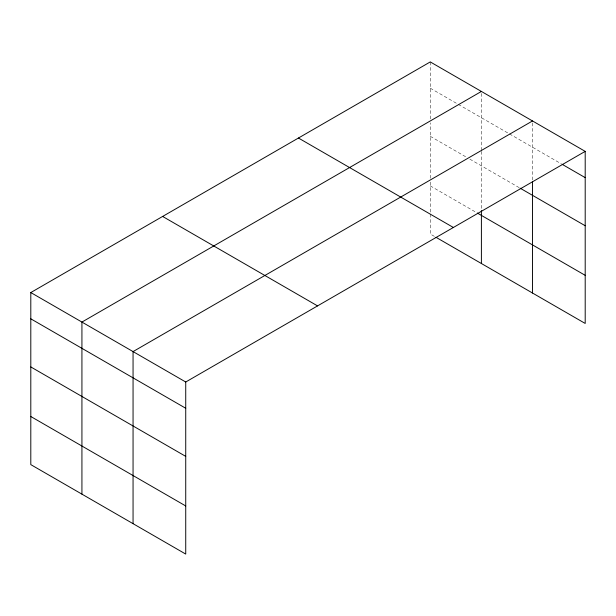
<?xml version="1.0" encoding="UTF-8"?>
<svg xmlns="http://www.w3.org/2000/svg" width="616" height="616" viewBox="0 0 616 616"><rect width="100%" height="100%" fill="white"/><g stroke="black" fill="none" stroke-linecap="round" stroke-linejoin="round"><path stroke-width="0.46" stroke-dasharray="3.08 2.31" d="M430.268 178.247L430.268 122.83M430.268 118.98L430.268 61.923M481.396 151.382L481.396 209.679M481.396 150.419L481.396 91.445M532.524 179.941L532.524 120.959M430.268 88.188L457.48 103.896M458.304 104.374L508.608 133.418M509.432 133.888L561.33 163.856M430.268 136.305L466.551 157.249M469.846 159.151L519.327 187.718M430.268 185.878L476.445 212.535M434.388 236.375L430.268 233.995L430.268 213.783M430.268 182.066L430.268 212.82"/><path stroke-width="0.92" d="M532.524 181.866L532.524 293.031M30.8 292.554L185.732 382.005L185.732 554.077L30.8 464.626L30.8 292.554L430.268 61.923L585.2 151.374L585.2 323.446L436.036 237.329M481.396 91.445L81.928 322.076L81.928 494.14M532.524 120.959L133.056 351.59L133.056 523.662M185.732 382.005L585.2 151.374M562.154 164.326L585.2 177.631M520.15 188.196L585.2 225.749M477.269 213.013L585.2 275.329M298.444 138.03L453.376 227.481M162.624 216.447L317.556 305.898M30.8 318.819L185.732 408.262M30.8 366.936L185.732 456.379M30.8 416.508L185.732 505.959M481.396 210.626L481.396 263.509"/></g></svg>
